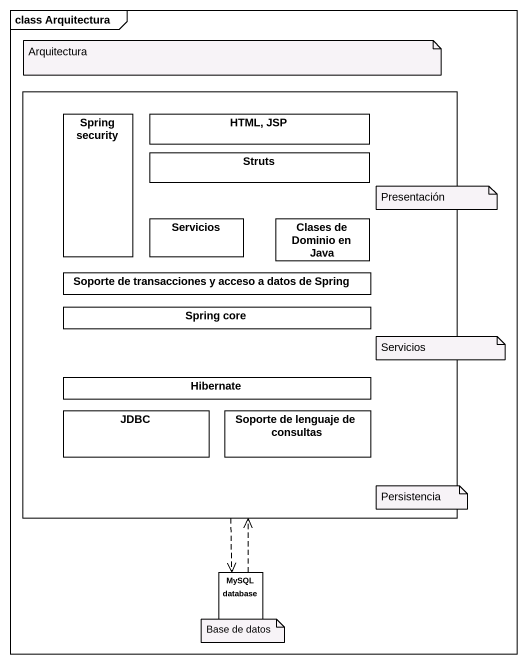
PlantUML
@startuml
mainframe class Arquitectura
rectangle " " as rectangle1 {
  rectangle "Spring security" as Spring_security
  rectangle "HTML, JSP" as HTML_JSP
  rectangle Struts
  rectangle Servicios
  rectangle "Clases de Dominio en Java" as Clases_de_Dominio_en_Java
  rectangle "Soporte de transacciones y acceso a datos de Spring" as Soporte_de_transacciones_y
  rectangle "Spring core" as Spring_core
  rectangle Hibernate
  rectangle JDBC
  rectangle "Soporte de lenguaje de consultas" as Soporte_de_lenguaje_de
}
rectangle "MySQL database" as MySQL_database
rectangle1 ..> MySQL_database
MySQL_database .up.> rectangle1
note as N1
  Arquitectura
end note
note as N2
  Presentación
end note
note as N3
  Servicios
end note
note as N4
  Persistencia
end note
note as N5
  Base de datos
end note
@enduml
